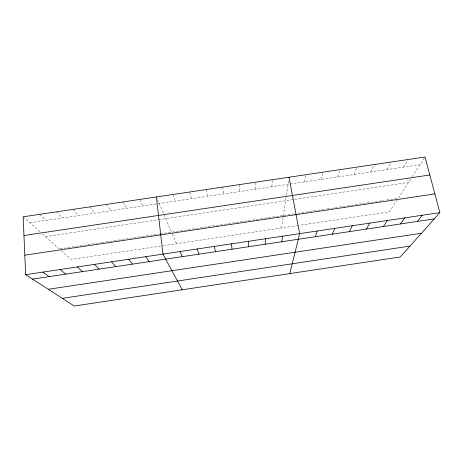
<?xml version="1.0" encoding="UTF-8"?>
<svg xmlns="http://www.w3.org/2000/svg" width="463" height="463" viewBox="0 0 463 463"><rect width="100%" height="100%" fill="white"/><g stroke="black" fill="none" stroke-linecap="round" stroke-linejoin="round"><path stroke-width="0.35" stroke-dasharray="2.31 1.74" d="M255.825 189.136L255.9 182.15M271.897 186.739L272.452 179.69M281.602 227.946L286.232 196.196M286.331 195.542L288.588 180.072M304.504 181.884L306.043 174.69M321.038 179.424L323.07 172.155M337.562 176.959L340.091 169.62M354.079 174.499L357.1 167.091M370.585 172.039L374.098 164.562M387.08 169.585L391.09 162.033M403.568 167.131L408.071 159.504M397.098 200.045L389.47 211.799L299.37 225.284M410.733 179.025L398.244 198.286L385.28 200.219M412.197 176.773L425.04 156.98M29.887 222.79L289.34 184.141M290.029 184.042L420.045 164.678M45.403 236.593L157.86 219.809M158.577 219.705L408.545 182.405M59.987 248.839L101.438 242.641M102.144 242.537L159.654 233.942M160.354 233.838L170.864 232.264M172.265 232.056L283.425 215.445M284.114 215.341L294.381 213.808M297.802 213.293L326.537 208.998M327.219 208.9L383.914 200.427M160.603 246.056L71.094 259.448L61.336 250.767M163.375 245.639L298.658 225.394M23.15 216.794L40.478 232.206M42.446 233.96L59.287 248.944M39.835 214.311L46.086 220.376M56.509 211.828L62.268 217.963M73.177 209.345L78.45 215.555M89.834 206.868L94.614 213.148M106.484 204.391L110.779 210.74M123.123 201.914L126.926 208.333M139.751 199.437L143.067 205.931M157.501 199.588L171.565 232.16M172.305 233.873L176.536 243.671M172.983 194.495L175.327 201.127M189.581 192.023L191.445 198.725M206.174 189.552L207.551 196.324M222.761 187.081L223.652 193.928M239.336 184.615L239.741 191.532"/><path stroke-width="0.69" d="M265.183 244.232L265.554 238.74M281.736 241.755L282.615 236.188M289.821 273.587L299.665 233.63L289.005 177.225M315.309 236.72L317.224 231.002M332.33 234.168L334.772 228.375M349.345 231.622L352.314 225.747M366.349 229.069L369.839 223.12M383.341 226.523L387.357 220.498M400.327 223.976L404.865 217.87M417.302 221.436L422.36 215.254M439.85 212.633L400.281 256.971L74.23 306.02L25.656 274.681L23.15 216.794L425.04 156.98L439.85 212.633L25.656 274.681M23.96 235.505L429.826 174.973M24.811 255.182L434.861 193.893M32.52 279.108L434.265 218.889M48.279 289.277L421.434 233.265M62.326 298.34L409.992 246.09M42.856 272.099L49.2 276.608M60.045 269.524L65.873 274.108M77.223 266.954L82.53 271.613M94.394 264.379L99.18 269.119M111.554 261.809L115.825 266.624M128.702 259.239L132.459 264.13M145.845 256.676L149.08 261.636M182.219 289.774L162.976 254.106L156.372 196.966M180.095 251.542L182.3 256.658M197.209 248.978L198.893 254.17M214.305 246.42L215.48 251.687M231.396 243.856L232.061 249.198M248.481 241.298L248.625 246.715"/></g></svg>
